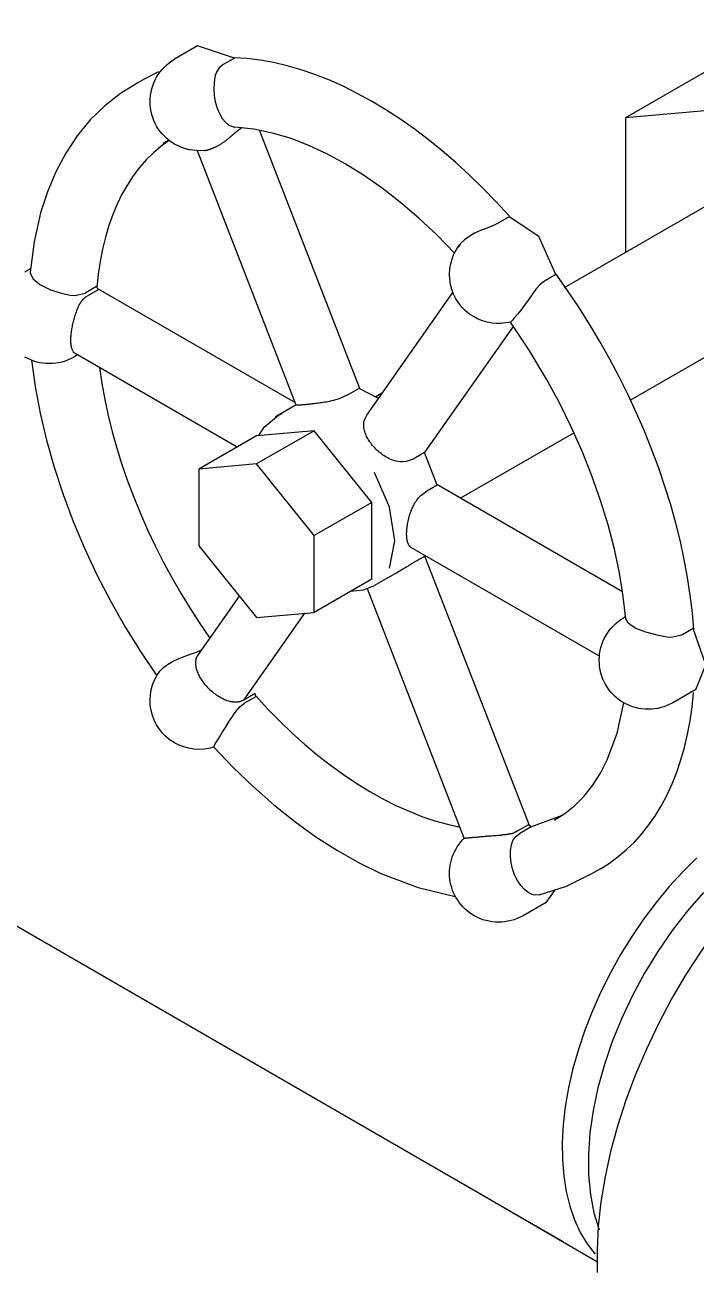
# Model space of a CAD drawing. Header units: centimetres. Extents: x 394264 to 551709, y 50011 to 59011.
# Drawn here: x 525037.71 to 525063.45, y 54304.72 to 54352.41 of the extents above; entities that cross this region are included whole.
import ezdxf

# ---------------------------------------------------------------- set-up
doc = ezdxf.new("R2010")
doc.units = ezdxf.units.CM
doc.layers.add('-M-YNGN-ZON3', color=6, linetype='SP', lineweight=30)
doc.layers.add('0-KRCN-YNG-CIHAZ', color=4, linetype='Continuous', lineweight=30)
doc.styles.add('CIZGI', font='tahoma.ttf', dxfattribs={"width": 0.8, "oblique": 20})
doc.linetypes.add('SP', pattern='A,2,-0.1,["SP",CIZGI,S=0.14,R=0.2,X=0,Y=-0.07],-0.255', length=2.355)

# ---------------------------------------------------------------- blocks, each defined once
blk = doc.blocks.new('A$C66BCA59E')
at = {"layer": '0-KRCN-YNG-CIHAZ', "color": 31, "linetype": 'Continuous', "lineweight": -3, "extrusion": (0, 0.816497, 0.57735)}
for p, q in [((395.015, -480.866, 2263.225), (388.828, -484.438, 2263.225)), ((372.424, -481.675, 2263.225), (371.54, -482.185, 2263.225)), ((373.835, -482.139, 2263.225), (372.424, -481.675, 2263.225)), ((373.835, -482.139, 2263.225), (373.402, -482.389, 2263.225)), ((373.251, -482.511, 2263.225), (373.147, -482.674, 2263.225)), ((373.402, -482.389, 2263.225), (373.251, -482.511, 2263.225)), ((370.378, -482.944, 2263.225), (369.927, -483.204, 2263.225)), ((370.923, -482.666, 2263.225), (370.378, -482.944, 2263.225)), ((373.053, -483.092, 2263.225), (373.043, -483.331, 2263.225)), ((373.086, -482.87, 2263.225), (373.053, -483.092, 2263.225)), ((373.099, -482.813, 2263.225), (373.086, -482.87, 2263.225)), ((373.147, -482.674, 2263.225), (373.099, -482.813, 2263.225)), ((373.043, -483.331, 2263.225), (373.059, -483.577, 2263.225)), ((373.059, -483.577, 2263.225), (373.101, -483.822, 2263.225)), ((373.101, -483.822, 2263.225), (373.168, -484.055, 2263.225)), ((373.168, -484.055, 2263.225), (373.257, -484.267, 2263.225)), ((393.247, -484.044, 2263.225), (388.828, -484.438, 2263.225)), ((373.257, -484.267, 2263.225), (373.366, -484.452, 2263.225)), ((373.366, -484.452, 2263.225), (373.49, -484.6, 2263.225)), ((388.828, -484.438, 2263.225), (388.828, -489.601, 2263.225)), ((373.49, -484.6, 2263.225), (373.623, -484.707, 2263.225)), ((373.623, -484.707, 2263.225), (373.76, -484.769, 2263.225)), ((373.76, -484.769, 2263.225), (373.797, -484.778, 2263.225)), ((373.797, -484.778, 2263.225), (373.85, -484.784, 2263.225)), ((378.646, -494.821, 2263.225), (374.798, -484.903, 2263.225)), ((371.319, -485.291, 2263.225), (371.089, -485.422, 2263.225)), ((376.207, -495.453, 2263.225), (372.42, -485.692, 2263.225)), ((391.997, -487.771, 2263.225), (386.484, -490.954, 2263.225)), ((384.376, -488.225, 2263.225), (383.943, -488.475, 2263.225)), ((383.276, -488.753, 2263.225), (383.041, -488.859, 2263.225)), ((383.343, -488.727, 2263.225), (383.276, -488.753, 2263.225)), ((383.521, -488.663, 2263.225), (383.343, -488.727, 2263.225)), ((383.748, -488.572, 2263.225), (383.521, -488.663, 2263.225)), ((383.943, -488.475, 2263.225), (383.748, -488.572, 2263.225)), ((382.509, -489.253, 2263.225), (382.409, -489.39, 2263.225)), ((382.652, -489.115, 2263.225), (382.509, -489.253, 2263.225)), ((382.831, -488.982, 2263.225), (382.652, -489.115, 2263.225)), ((383.041, -488.859, 2263.225), (382.831, -488.982, 2263.225)), ((366.011, -490.23, 2263.225), (365.798, -490.353, 2263.225)), ((365.998, -490.356, 2263.225), (365.997, -490.381, 2263.225)), ((365.997, -490.381, 2263.225), (366.1, -490.594, 2263.225)), ((366.1, -490.594, 2263.225), (366.374, -490.822, 2263.225)), ((385.726, -490.694, 2263.225), (385.557, -490.822, 2263.225)), ((386.159, -490.444, 2263.225), (385.726, -490.694, 2263.225)), ((366.374, -490.822, 2263.225), (366.776, -491.026, 2263.225)), ((366.776, -491.026, 2263.225), (367.247, -491.176, 2263.225)), ((367.247, -491.176, 2263.225), (367.55, -491.235, 2263.225)), ((367.55, -491.235, 2263.225), (367.715, -491.25, 2263.225)), ((367.715, -491.25, 2263.225), (368.116, -491.156, 2263.225)), ((368.549, -490.906, 2263.225), (368.116, -491.156, 2263.225)), ((368.615, -491.024, 2263.225), (368.182, -491.274, 2263.225)), ((368.615, -491.024, 2263.225), (368.549, -490.906, 2263.225)), ((376.174, -495.368, 2263.225), (368.599, -490.994, 2263.225)), ((378.909, -495.841, 2263.225), (382.216, -491.136, 2263.225)), ((385.251, -491.21, 2263.225), (385.103, -491.423, 2263.225)), ((385.291, -491.151, 2263.225), (385.251, -491.21, 2263.225)), ((385.399, -491, 2263.225), (385.291, -491.151, 2263.225)), ((385.557, -490.822, 2263.225), (385.399, -491, 2263.225)), ((384.955, -491.623, 2263.225), (384.815, -491.806, 2263.225)), ((385.103, -491.423, 2263.225), (384.955, -491.623, 2263.225)), ((384.5, -492.19, 2263.225), (384.445, -492.248, 2263.225)), ((384.582, -492.094, 2263.225), (384.5, -492.19, 2263.225)), ((384.689, -491.965, 2263.225), (384.582, -492.094, 2263.225)), ((384.815, -491.806, 2263.225), (384.689, -491.965, 2263.225)), ((394.497, -492.101, 2263.225), (389.003, -495.273, 2263.225)), ((381.125, -497.284, 2263.225), (384.533, -492.435, 2263.225)), ((384.445, -492.248, 2263.225), (384.419, -492.267, 2263.225)), ((367.819, -493.528, 2263.225), (367.678, -493.61, 2263.225)), ((373.937, -497.061, 2263.225), (367.724, -493.474, 2263.225)), ((378.621, -494.811, 2263.225), (378.188, -495.061, 2263.225)), ((379.359, -495.2, 2263.225), (378.621, -494.811, 2263.225)), ((379.516, -494.977, 2263.225), (379.253, -495.129, 2263.225)), ((376.204, -495.446, 2263.225), (375.459, -495.876, 2263.225)), ((375.459, -495.876, 2263.225), (375.391, -495.918, 2263.225)), ((375.459, -495.876, 2263.225), (375.391, -495.918, 2263.225)), ((375.652, -495.786, 2263.225), (375.459, -495.876, 2263.225)), ((375.652, -495.786, 2263.225), (375.459, -495.876, 2263.225)), ((376.892, -496.433, 2263.225), (374.682, -496.63, 2263.225)), ((376.892, -496.433, 2263.225), (374.686, -497.706, 2263.225)), ((379.102, -499.182, 2263.225), (376.892, -496.433, 2263.225)), ((374.682, -496.63, 2263.225), (372.476, -497.904, 2263.225)), ((386.858, -496.512, 2263.225), (382.507, -499.024, 2263.225)), ((381.121, -497.275, 2263.225), (380.688, -497.525, 2263.225)), ((381.605, -498.524, 2263.225), (381.121, -497.275, 2263.225)), ((374.686, -497.706, 2263.225), (372.476, -497.904, 2263.225)), ((372.476, -497.904, 2263.225), (372.476, -500.85, 2263.225)), ((376.896, -500.455, 2263.225), (374.686, -497.706, 2263.225)), ((379.784, -499.366, 2263.225), (379.209, -498.041, 2263.225)), ((379.784, -499.366, 2263.225), (379.209, -498.041, 2263.225)), ((381.605, -498.524, 2263.225), (381.172, -498.774, 2263.225)), ((388.723, -502.613, 2263.225), (381.599, -498.5, 2263.225)), ((379.102, -499.182, 2263.225), (376.896, -500.455, 2263.225)), ((379.102, -502.128, 2263.225), (379.102, -499.182, 2263.225)), ((379.986, -500.655, 2263.225), (379.784, -499.366, 2263.225)), ((379.986, -500.655, 2263.225), (379.784, -499.366, 2263.225)), ((376.896, -503.402, 2263.225), (376.896, -500.455, 2263.225)), ((379.784, -501.71, 2263.225), (379.986, -500.655, 2263.225)), ((379.784, -501.71, 2263.225), (379.986, -500.655, 2263.225)), ((372.476, -500.85, 2263.225), (374.686, -503.599, 2263.225)), ((387.833, -505.083, 2263.225), (380.624, -500.922, 2263.225)), ((381.121, -501.254, 2263.225), (381.154, -501.228, 2263.225)), ((385.148, -511.578, 2263.225), (381.137, -501.241, 2263.225)), ((381.121, -501.254, 2263.225), (380.688, -501.505, 2263.225)), ((379.102, -502.128, 2263.225), (376.896, -503.402, 2263.225)), ((379.99, -501.92, 2263.225), (379.209, -502.371, 2263.225)), ((382.651, -512.063, 2263.225), (378.939, -502.495, 2263.225)), ((379.129, -502.414, 2263.225), (379.209, -502.371, 2263.225)), ((379.129, -502.414, 2263.225), (379.209, -502.371, 2263.225)), ((372.427, -505.062, 2263.225), (374.029, -502.782, 2263.225)), ((374.192, -506.766, 2263.225), (376.534, -503.434, 2263.225)), ((374.686, -503.599, 2263.225), (376.896, -503.402, 2263.225)), ((388.839, -503.577, 2263.225), (388.764, -503.613, 2263.225)), ((388.838, -503.571, 2263.225), (388.765, -503.613, 2263.225)), ((388.935, -503.819, 2263.225), (388.847, -503.646, 2263.225)), ((389.203, -504.003, 2263.225), (388.935, -503.819, 2263.225)), ((389.611, -504.168, 2263.225), (389.203, -504.003, 2263.225)), ((391.43, -504.028, 2263.225), (390.996, -504.278, 2263.225)), ((390.097, -504.295, 2263.225), (389.611, -504.168, 2263.225)), ((390.413, -504.352, 2263.225), (390.097, -504.295, 2263.225)), ((390.586, -504.368, 2263.225), (390.413, -504.351, 2263.225)), ((390.996, -504.278, 2263.225), (390.586, -504.368, 2263.225)), ((371.907, -505.09, 2263.225), (371.974, -505.068, 2263.225)), ((371.974, -505.068, 2263.225), (372.15, -505.012, 2263.225)), ((372.15, -505.012, 2263.225), (372.375, -504.928, 2263.225)), ((372.375, -504.928, 2263.225), (372.568, -504.834, 2263.225)), ((372.601, -504.815, 2263.225), (372.568, -504.834, 2263.225)), ((370.994, -505.629, 2263.225), (371.11, -505.514, 2263.225)), ((371.11, -505.514, 2263.225), (371.266, -505.397, 2263.225)), ((371.266, -505.397, 2263.225), (371.455, -505.284, 2263.225)), ((371.455, -505.284, 2263.225), (371.671, -505.18, 2263.225)), ((371.671, -505.18, 2263.225), (371.907, -505.09, 2263.225)), ((370.969, -505.66, 2263.225), (370.994, -505.629, 2263.225)), ((391.529, -506.359, 2263.225), (390.645, -506.87, 2263.225)), ((374.052, -507.014, 2263.225), (374.219, -506.887, 2263.225)), ((374.625, -506.516, 2263.225), (374.192, -506.766, 2263.225)), ((374.652, -506.637, 2263.225), (374.219, -506.887, 2263.225)), ((374.652, -506.637, 2263.225), (374.625, -506.516, 2263.225)), ((373.623, -507.608, 2263.225), (373.76, -507.395, 2263.225)), ((373.76, -507.395, 2263.225), (373.797, -507.336, 2263.225)), ((373.797, -507.336, 2263.225), (373.899, -507.188, 2263.225)), ((373.899, -507.188, 2263.225), (374.052, -507.014, 2263.225)), ((373.366, -508.01, 2263.225), (373.49, -507.815, 2263.225)), ((373.49, -507.815, 2263.225), (373.623, -507.608, 2263.225)), ((373.101, -508.45, 2263.225), (373.168, -508.333, 2263.225)), ((373.168, -508.333, 2263.225), (373.257, -508.184, 2263.225)), ((373.257, -508.184, 2263.225), (373.366, -508.01, 2263.225)), ((373.043, -508.569, 2263.225), (373.059, -508.53, 2263.225)), ((373.045, -508.573, 2263.225), (373.043, -508.569, 2263.225)), ((373.059, -508.53, 2263.225), (373.101, -508.45, 2263.225)), ((354.498, -509.096, 2294.43), (386.459, -527.549, 2315.676)), ((385.203, -511.627, 2263.225), (386.382, -511.2, 2263.225)), ((385.116, -511.552, 2263.225), (384.683, -511.802, 2263.225)), ((385.209, -511.631, 2263.225), (384.776, -511.882, 2263.225)), ((385.209, -511.631, 2263.225), (385.116, -511.552, 2263.225)), ((384.468, -512.282, 2263.225), (384.518, -512.153, 2263.225)), ((384.518, -512.153, 2263.225), (384.624, -512, 2263.225)), ((384.624, -512, 2263.225), (384.776, -511.882, 2263.225)), ((384.419, -512.769, 2263.225), (384.423, -512.542, 2263.225)), ((384.423, -512.542, 2263.225), (384.455, -512.335, 2263.225)), ((384.455, -512.335, 2263.225), (384.468, -512.282, 2263.225)), ((384.445, -513.006, 2263.225), (384.419, -512.769, 2263.225)), ((384.5, -513.244, 2263.225), (384.445, -513.006, 2263.225)), ((384.582, -513.474, 2263.225), (384.5, -513.244, 2263.225)), ((384.689, -513.687, 2263.225), (384.582, -513.474, 2263.225)), ((387.868, -513.238, 2263.225), (387.417, -513.498, 2263.225)), ((384.815, -513.875, 2263.225), (384.689, -513.687, 2263.225)), ((384.955, -514.031, 2263.225), (384.815, -513.875, 2263.225)), ((385.103, -514.148, 2263.225), (384.955, -514.031, 2263.225)), ((385.787, -514.528, 2263.225), (386.12, -514.078, 2263.225)), ((385.787, -514.528, 2263.225), (384.903, -515.038, 2263.225)), ((385.251, -514.223, 2263.225), (385.103, -514.148, 2263.225)), ((385.291, -514.236, 2263.225), (385.251, -514.223, 2263.225)), ((385.399, -514.252, 2263.225), (385.291, -514.236, 2263.225)), ((385.518, -514.239, 2263.225), (385.399, -514.252, 2263.225)), ((382.636, -525.342, 2317.405), (387.758, -528.317, 2334.473))]:
    blk.add_line(p, q, dxfattribs=at)
at = {"layer": '0-KRCN-YNG-CIHAZ', "color": 31, "linetype": 'Continuous', "lineweight": -3}
for p, q in [((391.569, -512.814, 2317.405), (391.03, -513.35, 2317.405)), ((391.03, -513.35, 2317.405), (390.508, -513.925, 2317.405)), ((390.508, -513.925, 2317.405), (390.005, -514.533, 2317.405)), ((390.005, -514.533, 2317.405), (389.525, -515.173, 2317.405)), ((391.826, -514.143, 2317.405), (391.208, -514.854, 2317.405)), ((391.208, -514.854, 2317.405), (390.622, -515.612, 2317.405)), ((389.525, -515.173, 2317.405), (389.071, -515.839, 2317.405)), ((389.071, -515.839, 2317.405), (388.645, -516.528, 2317.405)), ((390.622, -515.612, 2317.405), (390.072, -516.41, 2317.405)), ((390.072, -516.41, 2317.405), (389.563, -517.241, 2317.405)), ((388.645, -516.528, 2317.405), (388.251, -517.235, 2317.405)), ((388.251, -517.235, 2317.405), (387.889, -517.958, 2317.405)), ((389.563, -517.241, 2317.405), (389.1, -518.098, 2317.405)), ((387.889, -517.958, 2317.405), (387.563, -518.69, 2317.405)), ((389.1, -518.098, 2317.405), (388.686, -518.974, 2317.405)), ((387.563, -518.69, 2317.405), (387.274, -519.429, 2317.405)), ((388.686, -518.974, 2317.405), (388.325, -519.861, 2317.405)), ((387.274, -519.429, 2317.405), (387.024, -520.169, 2317.405)), ((387.024, -520.169, 2317.405), (386.815, -520.906, 2317.405)), ((388.325, -519.861, 2317.405), (388.021, -520.751, 2317.405)), ((388.021, -520.751, 2317.405), (387.776, -521.637, 2317.405)), ((386.815, -520.906, 2317.405), (386.647, -521.636, 2317.405)), ((386.647, -521.636, 2317.405), (386.522, -522.354, 2317.405)), ((387.776, -521.637, 2317.405), (387.591, -522.511, 2317.405)), ((386.522, -522.354, 2317.405), (386.441, -523.056, 2317.405)), ((387.591, -522.511, 2317.405), (387.47, -523.365, 2317.405)), ((386.441, -523.056, 2317.405), (386.404, -523.738, 2317.405)), ((387.47, -523.365, 2317.405), (387.412, -524.192, 2317.405)), ((386.404, -523.738, 2317.405), (386.411, -524.396, 2317.405)), ((386.411, -524.396, 2317.405), (386.462, -525.025, 2317.405)), ((387.412, -524.192, 2317.405), (387.418, -524.985, 2317.405)), ((386.462, -525.025, 2317.405), (386.557, -525.623, 2317.405)), ((387.418, -524.985, 2317.405), (387.488, -525.736, 2317.405)), ((386.557, -525.623, 2317.405), (386.696, -526.185, 2317.405)), ((387.488, -525.736, 2317.405), (387.623, -526.44, 2317.405)), ((386.696, -526.185, 2317.405), (386.877, -526.709, 2317.405)), ((387.623, -526.44, 2317.405), (387.819, -527.09, 2317.405)), ((386.877, -526.709, 2317.405), (387.099, -527.191, 2317.405)), ((387.099, -527.191, 2317.405), (387.362, -527.627, 2317.405)), ((387.362, -527.627, 2317.405), (387.663, -528.017, 2317.405))]:
    blk.add_line(p, q, dxfattribs=at)
for points, elevation in [([(384.374, -488.193), (383.875, -487.651), (383.367, -487.128), (382.851, -486.627), (382.327, -486.148), (381.798, -485.693), (381.263, -485.261), (380.724, -484.855), (380.182, -484.474), (379.637, -484.12), (379.092, -483.793), (378.547, -483.493), (378.003, -483.222), (377.461, -482.98), (376.922, -482.768), (376.388, -482.585), (375.859, -482.432), (375.336, -482.31), (374.821, -482.218), (374.314, -482.158), (373.816, -482.128)], 2263.225), ([(370.13, -483.092), (369.471, -483.493), (368.861, -483.968), (368.305, -484.513), (367.805, -485.121), (367.365, -485.787), (366.985, -486.505), (366.664, -487.271), (366.403, -488.08), (366.152, -489.188), (365.998, -490.354)], 2263.225), ([(382.274, -489.619), (381.596, -488.924), (380.905, -488.275), (380.204, -487.674), (379.496, -487.126), (378.787, -486.631), (378.079, -486.193), (377.378, -485.812), (376.687, -485.491), (376.01, -485.229), (375.352, -485.028), (374.581, -484.863), (373.85, -484.784)], 2263.225), ([(371.327, -485.297), (371.02, -485.522), (370.728, -485.772), (370.453, -486.044), (370.194, -486.34), (369.952, -486.659), (369.728, -487), (369.522, -487.362), (369.334, -487.744), (369.166, -488.146), (369.016, -488.568), (368.886, -489.008), (368.775, -489.465), (368.684, -489.939), (368.614, -490.428), (368.563, -490.932)], 2263.225), ([(372.692, -485.681), (372.709, -485.679), (372.726, -485.676), (372.744, -485.673), (372.762, -485.67), (372.78, -485.666), (372.798, -485.662), (372.817, -485.657), (372.836, -485.652), (372.856, -485.647), (372.875, -485.641), (372.895, -485.635), (372.915, -485.628), (372.935, -485.621), (372.956, -485.613), (372.977, -485.605), (372.998, -485.597), (373.019, -485.588), (373.04, -485.579), (373.061, -485.57), (373.083, -485.56), (373.105, -485.549), (373.127, -485.539), (373.149, -485.528), (373.171, -485.516), (373.193, -485.504), (373.215, -485.492), (373.237, -485.48), (373.26, -485.467), (373.282, -485.453), (373.305, -485.44), (373.327, -485.426), (373.35, -485.412), (373.373, -485.397), (373.395, -485.382), (373.418, -485.367), (373.44, -485.351), (373.463, -485.335), (373.485, -485.319), (373.508, -485.302), (373.53, -485.286), (373.552, -485.268), (373.574, -485.251), (373.596, -485.233), (373.618, -485.215), (373.64, -485.197), (373.662, -485.178), (373.683, -485.16)], 2263.225), ([(386.159, -490.444), (385.512, -488.987), (384.376, -488.225)], 2263.225), ([(391.451, -504.078), (391.396, -503.417), (391.317, -502.746), (391.213, -502.066), (391.086, -501.378), (390.936, -500.684), (390.762, -499.984), (390.566, -499.281), (390.347, -498.575), (390.106, -497.869), (389.844, -497.163), (389.561, -496.458), (389.257, -495.757), (388.934, -495.061), (388.591, -494.37), (388.23, -493.687), (387.851, -493.012), (387.454, -492.347), (387.042, -491.694), (386.614, -491.053), (386.171, -490.426)], 2263.225), ([(388.847, -503.665), (388.748, -502.79), (388.602, -501.891), (388.408, -500.975), (388.166, -500.045), (387.879, -499.107), (387.547, -498.165), (387.172, -497.224), (386.754, -496.288), (386.298, -495.362), (385.803, -494.452), (385.136, -493.34), (384.419, -492.267)], 2263.225), ([(366.054, -493.732), (366.192, -494.742), (366.384, -495.765), (366.626, -496.798), (366.919, -497.837), (367.261, -498.877), (367.649, -499.914), (368.084, -500.945), (368.562, -501.965), (369.079, -502.965), (369.635, -503.947), (370.228, -504.905), (370.855, -505.837)], 2263.225), ([(368.661, -494.015), (368.75, -494.619), (368.861, -495.231), (368.994, -495.849), (369.148, -496.471), (369.323, -497.098), (369.519, -497.726), (369.736, -498.355), (369.972, -498.983), (370.227, -499.61), (370.501, -500.233), (370.794, -500.852), (371.104, -501.465), (371.431, -502.07), (371.774, -502.668), (372.133, -503.255), (372.506, -503.832), (372.894, -504.397)], 2263.225), ([(379.99, -501.92), (379.999, -501.916), (380.007, -501.911), (380.016, -501.906), (380.024, -501.901), (380.033, -501.896), (380.042, -501.89), (380.051, -501.885), (380.06, -501.88), (380.069, -501.875), (380.078, -501.869), (380.087, -501.864), (380.096, -501.858), (380.106, -501.852), (380.116, -501.847), (380.125, -501.841), (380.135, -501.835), (380.145, -501.829), (380.155, -501.823), (380.166, -501.817), (380.176, -501.811), (380.187, -501.804), (380.197, -501.798), (380.208, -501.791), (380.22, -501.784), (380.231, -501.778), (380.242, -501.771), (380.254, -501.764), (380.266, -501.756), (380.279, -501.749), (380.291, -501.741), (380.304, -501.733), (380.317, -501.725), (380.331, -501.717), (380.345, -501.708), (380.36, -501.7), (380.375, -501.69), (380.391, -501.681), (380.407, -501.671), (380.424, -501.661), (380.442, -501.65), (380.462, -501.638), (380.483, -501.625), (380.505, -501.612), (380.531, -501.597), (380.561, -501.579), (380.599, -501.556), (380.688, -501.505)], 2263.225), ([(391.529, -506.359), (391.916, -505.421), (391.43, -504.028)], 2263.225), ([(372.366, -505.185), (372.358, -505.217), (372.351, -505.25), (372.347, -505.284), (372.344, -505.32), (372.344, -505.356), (372.345, -505.394), (372.348, -505.433), (372.353, -505.473), (372.361, -505.513), (372.37, -505.554), (372.381, -505.596), (372.394, -505.638), (372.409, -505.681), (372.426, -505.724), (372.445, -505.768), (372.466, -505.812), (372.488, -505.855), (372.512, -505.899), (372.538, -505.943), (372.566, -505.986), (372.595, -506.03), (372.626, -506.072), (372.658, -506.115), (372.692, -506.157), (372.727, -506.198), (372.763, -506.239), (372.801, -506.279), (372.84, -506.318), (372.88, -506.356), (372.921, -506.393), (372.963, -506.43), (373.005, -506.465), (373.049, -506.499), (373.093, -506.531), (373.137, -506.563), (373.182, -506.593), (373.228, -506.622), (373.274, -506.649), (373.32, -506.675), (373.366, -506.699), (373.412, -506.722), (373.458, -506.743), (373.504, -506.762), (373.549, -506.78), (373.595, -506.796), (373.683, -506.823)], 2263.225), ([(387.868, -513.238), (388.218, -513.018), (388.554, -512.774), (388.873, -512.505), (389.177, -512.212), (389.463, -511.895), (389.732, -511.555), (389.983, -511.193), (390.216, -510.808), (390.431, -510.403), (390.626, -509.976), (390.802, -509.53), (390.959, -509.064), (391.096, -508.581), (391.213, -508.079), (391.309, -507.561), (391.385, -507.027), (391.441, -506.478)], 2263.225), ([(374.644, -506.598), (375.105, -507.097), (375.575, -507.575), (376.052, -508.033), (376.537, -508.467), (377.027, -508.879), (377.523, -509.266), (378.021, -509.628), (378.523, -509.964), (379.025, -510.273), (379.528, -510.555), (380.03, -510.809), (380.53, -511.034), (381.027, -511.23), (381.519, -511.397), (382.006, -511.533), (382.487, -511.64)], 2263.225), ([(386.1, -511.371), (386.508, -511.113), (386.889, -510.806), (387.244, -510.448), (387.571, -510.038), (387.868, -509.573), (388.134, -509.054), (388.509, -508.036), (388.765, -506.871)], 2263.225), ([(373.045, -508.574), (373.792, -509.359), (374.56, -510.098), (375.346, -510.789), (376.148, -511.428), (376.962, -512.012), (377.786, -512.54), (378.618, -513.008), (379.453, -513.414), (380.884, -513.956), (382.306, -514.298)], 2263.225), ([(398.12, -510.171), (397.356, -510.644), (396.597, -511.18), (395.845, -511.775), (395.106, -512.427), (394.384, -513.131), (393.682, -513.884), (393.003, -514.682), (392.353, -515.52), (391.733, -516.395), (391.149, -517.3), (390.602, -518.232), (390.096, -519.186), (389.633, -520.155), (389.216, -521.135), (388.848, -522.121), (388.529, -523.107), (388.263, -524.088), (388.05, -525.058), (387.892, -526.013), (387.789, -526.946), (387.742, -527.854), (387.752, -528.731)], 2338.751), ([(385.519, -514.239), (386.565, -513.912), (387.539, -513.426)], 2263.225)]:
    blk.add_lwpolyline(points, dxfattribs=dict(at, elevation=elevation))
at = {"layer": '0-KRCN-YNG-CIHAZ', "color": 31, "linetype": 'Continuous', "lineweight": -3, "extrusion": (2.49988e-11, -2.84976e-11, -1), "elevation": -2263.225}
blk.add_lwpolyline([(-373.683, -485.16), (-373.693, -485.151), (-373.702, -485.143), (-373.712, -485.134), (-373.722, -485.126), (-373.731, -485.117), (-373.741, -485.109), (-373.75, -485.101), (-373.76, -485.092), (-373.769, -485.084), (-373.779, -485.076), (-373.788, -485.067), (-373.798, -485.059), (-373.807, -485.051), (-373.817, -485.043), (-373.826, -485.035), (-373.835, -485.027), (-373.845, -485.019), (-373.854, -485.011), (-373.864, -485.003), (-373.873, -484.995), (-373.882, -484.987), (-373.892, -484.98), (-373.901, -484.972), (-373.91, -484.964), (-373.92, -484.957), (-373.929, -484.949), (-373.938, -484.942), (-373.947, -484.934), (-373.957, -484.927), (-373.966, -484.92), (-373.975, -484.913), (-373.984, -484.906), (-373.993, -484.899), (-374.002, -484.892), (-374.012, -484.885), (-374.021, -484.878), (-374.03, -484.871), (-374.039, -484.865), (-374.048, -484.858), (-374.057, -484.852), (-374.066, -484.845), (-374.075, -484.839), (-374.084, -484.833), (-374.093, -484.827), (-374.101, -484.821), (-374.11, -484.815), (-374.119, -484.809)], dxfattribs=at)
at = {"layer": '0-KRCN-YNG-CIHAZ', "color": 31, "linetype": 'Continuous', "lineweight": -3, "extrusion": (-6.3016e-12, 2.5943e-12, -1), "elevation": -2263.225}
blk.add_lwpolyline([(-367.828, -491.733), (-367.834, -491.72), (-367.839, -491.707), (-367.844, -491.695), (-367.849, -491.682), (-367.855, -491.67), (-367.861, -491.657), (-367.866, -491.645), (-367.872, -491.633), (-367.878, -491.621), (-367.884, -491.609), (-367.89, -491.597), (-367.896, -491.585), (-367.903, -491.574), (-367.909, -491.562), (-367.915, -491.551), (-367.922, -491.54), (-367.929, -491.529), (-367.936, -491.518), (-367.943, -491.507), (-367.95, -491.497), (-367.957, -491.486), (-367.964, -491.476), (-367.971, -491.466), (-367.979, -491.456), (-367.986, -491.446), (-367.994, -491.436), (-368.002, -491.427), (-368.01, -491.418), (-368.018, -491.408), (-368.026, -491.399), (-368.034, -491.391), (-368.043, -491.382), (-368.051, -491.374), (-368.06, -491.365), (-368.069, -491.357), (-368.077, -491.349), (-368.086, -491.341), (-368.095, -491.334), (-368.104, -491.326), (-368.114, -491.319), (-368.123, -491.312), (-368.133, -491.305), (-368.142, -491.299), (-368.152, -491.292), (-368.162, -491.286), (-368.182, -491.274)], dxfattribs=at)
at = {"layer": '0-KRCN-YNG-CIHAZ', "color": 31, "linetype": 'Continuous', "lineweight": -3, "extrusion": (-1.485e-13, 4.22e-14, -1), "elevation": -2263.225}
blk.add_lwpolyline([(-367.724, -493.474), (-367.709, -493.464), (-367.695, -493.453), (-367.682, -493.44), (-367.669, -493.425), (-367.657, -493.408), (-367.645, -493.389), (-367.634, -493.369), (-367.624, -493.347), (-367.614, -493.324), (-367.606, -493.298), (-367.598, -493.272), (-367.59, -493.243), (-367.584, -493.214), (-367.578, -493.182), (-367.573, -493.15), (-367.569, -493.116), (-367.566, -493.081), (-367.564, -493.044), (-367.562, -493.007), (-367.562, -492.968), (-367.562, -492.928), (-367.563, -492.887), (-367.565, -492.846), (-367.568, -492.803), (-367.571, -492.76), (-367.576, -492.715), (-367.581, -492.671), (-367.587, -492.625), (-367.594, -492.579), (-367.601, -492.533), (-367.61, -492.486), (-367.619, -492.439), (-367.629, -492.391), (-367.639, -492.343), (-367.65, -492.295), (-367.662, -492.247), (-367.675, -492.199), (-367.688, -492.151), (-367.702, -492.104), (-367.716, -492.056), (-367.731, -492.009), (-367.746, -491.962), (-367.762, -491.915), (-367.778, -491.869), (-367.794, -491.823), (-367.828, -491.733)], dxfattribs=at)
at = {"layer": '0-KRCN-YNG-CIHAZ', "color": 31, "linetype": 'Continuous', "lineweight": -3, "extrusion": (-1.268e-13, 2.714e-13, -1), "elevation": -2263.225}
blk.add_lwpolyline([(-378.188, -495.061), (-377.934, -495.179), (-377.815, -495.221), (-377.717, -495.251), (-377.632, -495.273), (-377.555, -495.292), (-377.484, -495.308), (-377.417, -495.321), (-377.354, -495.333), (-377.294, -495.344), (-377.237, -495.353), (-377.183, -495.362), (-377.13, -495.37), (-377.08, -495.377), (-377.031, -495.383), (-376.985, -495.389), (-376.94, -495.395), (-376.896, -495.4), (-376.854, -495.405), (-376.814, -495.409), (-376.775, -495.414), (-376.737, -495.418), (-376.701, -495.422), (-376.665, -495.425), (-376.632, -495.428), (-376.599, -495.432), (-376.568, -495.435), (-376.537, -495.438), (-376.508, -495.44), (-376.481, -495.443), (-376.454, -495.445), (-376.429, -495.447), (-376.405, -495.449), (-376.382, -495.451), (-376.36, -495.453), (-376.34, -495.455), (-376.321, -495.456), (-376.303, -495.457), (-376.287, -495.458), (-376.272, -495.459), (-376.258, -495.459), (-376.246, -495.46), (-376.235, -495.46), (-376.226, -495.459), (-376.219, -495.458), (-376.213, -495.457), (-376.209, -495.455), (-376.207, -495.453)], dxfattribs=at)
at = {"layer": '0-KRCN-YNG-CIHAZ', "color": 31, "linetype": 'Continuous', "lineweight": -3, "extrusion": (2.37e-14, -2.3e-14, -1), "elevation": -2263.225}
blk.add_lwpolyline([(-374.766, -496.623), (-374.972, -496.299), (-375.53, -495.838)], dxfattribs=at)
at = {"layer": '0-KRCN-YNG-CIHAZ', "color": 31, "linetype": 'Continuous', "lineweight": -3, "extrusion": (4.45e-14, -1.523e-13, -1), "elevation": -2263.225}
blk.add_lwpolyline([(-380.688, -497.525), (-380.417, -497.621), (-380.293, -497.632), (-380.194, -497.628), (-380.108, -497.617), (-380.031, -497.601), (-379.96, -497.581), (-379.894, -497.559), (-379.832, -497.534), (-379.773, -497.508), (-379.717, -497.479), (-379.664, -497.45), (-379.612, -497.419), (-379.563, -497.387), (-379.515, -497.355), (-379.469, -497.321), (-379.425, -497.286), (-379.383, -497.251), (-379.341, -497.215), (-379.302, -497.178), (-379.263, -497.141), (-379.226, -497.103), (-379.19, -497.065), (-379.156, -497.026), (-379.123, -496.986), (-379.091, -496.946), (-379.06, -496.905), (-379.031, -496.864), (-379.003, -496.822), (-378.977, -496.78), (-378.952, -496.737), (-378.928, -496.694), (-378.906, -496.65), (-378.885, -496.605), (-378.866, -496.56), (-378.849, -496.514), (-378.834, -496.468), (-378.821, -496.42), (-378.81, -496.372), (-378.802, -496.322), (-378.797, -496.272), (-378.794, -496.219), (-378.796, -496.165), (-378.802, -496.109), (-378.813, -496.05), (-378.832, -495.987), (-378.909, -495.841)], dxfattribs=at)
at = {"layer": '0-KRCN-YNG-CIHAZ', "color": 31, "linetype": 'Continuous', "lineweight": -3, "extrusion": (9.3706e-12, -1.159e-13, -1), "elevation": -2263.225}
blk.add_lwpolyline([(-380.44, -500.392), (-380.44, -500.37), (-380.44, -500.348), (-380.441, -500.325), (-380.442, -500.301), (-380.443, -500.278), (-380.445, -500.254), (-380.447, -500.23), (-380.449, -500.205), (-380.451, -500.18), (-380.454, -500.155), (-380.457, -500.13), (-380.46, -500.104), (-380.464, -500.078), (-380.468, -500.051), (-380.472, -500.024), (-380.477, -499.997), (-380.482, -499.97), (-380.487, -499.942), (-380.493, -499.914), (-380.499, -499.885), (-380.506, -499.856), (-380.513, -499.827), (-380.52, -499.797), (-380.528, -499.767), (-380.536, -499.736), (-380.545, -499.705), (-380.555, -499.674), (-380.565, -499.642), (-380.575, -499.61), (-380.587, -499.577), (-380.599, -499.544), (-380.612, -499.51), (-380.625, -499.475), (-380.64, -499.44), (-380.656, -499.404), (-380.673, -499.367), (-380.691, -499.329), (-380.711, -499.29), (-380.732, -499.251), (-380.756, -499.209), (-380.782, -499.167), (-380.812, -499.122), (-380.846, -499.075), (-380.885, -499.024), (-380.934, -498.968), (-381, -498.901), (-381.172, -498.774)], dxfattribs=at)
at = {"layer": '0-KRCN-YNG-CIHAZ', "color": 31, "linetype": 'Continuous', "lineweight": -3, "extrusion": (0, 0, -1), "elevation": -2263.225}
for points in [[(-380.624, -500.922), (-380.614, -500.916), (-380.605, -500.909), (-380.596, -500.903), (-380.588, -500.896), (-380.58, -500.889), (-380.572, -500.881), (-380.565, -500.874), (-380.558, -500.866), (-380.551, -500.857), (-380.544, -500.849), (-380.538, -500.84), (-380.532, -500.831), (-380.526, -500.822), (-380.521, -500.812), (-380.516, -500.803), (-380.51, -500.793), (-380.506, -500.782), (-380.501, -500.772), (-380.497, -500.762), (-380.492, -500.751), (-380.488, -500.74), (-380.484, -500.729), (-380.481, -500.717), (-380.477, -500.706), (-380.474, -500.694), (-380.471, -500.682), (-380.468, -500.67), (-380.465, -500.658), (-380.462, -500.645), (-380.46, -500.633), (-380.458, -500.62), (-380.455, -500.607), (-380.453, -500.594), (-380.452, -500.58), (-380.45, -500.567), (-380.448, -500.553), (-380.447, -500.54), (-380.445, -500.526), (-380.444, -500.511), (-380.443, -500.497), (-380.442, -500.483), (-380.442, -500.468), (-380.441, -500.453), (-380.44, -500.438), (-380.44, -500.423), (-380.44, -500.392)], [(-382.651, -512.063), (-382.652, -512.063), (-382.655, -512.062), (-382.659, -512.062), (-382.664, -512.061), (-382.672, -512.06), (-382.68, -512.06), (-382.691, -512.059), (-382.703, -512.058), (-382.717, -512.056), (-382.732, -512.055), (-382.749, -512.054), (-382.767, -512.052), (-382.787, -512.05), (-382.808, -512.049), (-382.83, -512.047), (-382.855, -512.044), (-382.88, -512.042), (-382.907, -512.04), (-382.935, -512.037), (-382.964, -512.035), (-382.995, -512.032), (-383.026, -512.029), (-383.059, -512.026), (-383.093, -512.023), (-383.128, -512.02), (-383.165, -512.016), (-383.202, -512.013), (-383.24, -512.01), (-383.279, -512.006), (-383.318, -512.003), (-383.359, -511.999), (-383.4, -511.995), (-383.443, -511.992), (-383.485, -511.988), (-383.529, -511.985), (-383.572, -511.981), (-383.617, -511.977), (-383.662, -511.974), (-383.707, -511.97), (-383.752, -511.967), (-383.798, -511.963), (-383.844, -511.96), (-383.891, -511.957), (-383.937, -511.954), (-383.983, -511.951), (-384.03, -511.948), (-384.076, -511.946)]]:
    blk.add_lwpolyline(points, dxfattribs=at)
at = {"layer": '0-KRCN-YNG-CIHAZ', "color": 31, "linetype": 'Continuous', "lineweight": -3, "extrusion": (1.27e-14, -4.38e-14, -1), "elevation": -2263.225}
blk.add_lwpolyline([(-379.13, -502.414), (-378.769, -502.548), (-378.283, -502.601)], dxfattribs=at)
at = {"layer": '0-KRCN-YNG-CIHAZ', "color": 31, "linetype": 'Continuous', "lineweight": -3, "extrusion": (2.73742e-11, -1.00223e-11, -1), "elevation": -2263.225}
blk.add_lwpolyline([(-372.366, -505.185), (-372.367, -505.183), (-372.368, -505.18), (-372.369, -505.178), (-372.369, -505.176), (-372.37, -505.173), (-372.371, -505.171), (-372.372, -505.168), (-372.373, -505.166), (-372.374, -505.164), (-372.375, -505.161), (-372.375, -505.159), (-372.376, -505.156), (-372.377, -505.154), (-372.378, -505.151), (-372.379, -505.149), (-372.38, -505.146), (-372.381, -505.144), (-372.382, -505.141), (-372.384, -505.139), (-372.385, -505.136), (-372.386, -505.134), (-372.387, -505.131), (-372.388, -505.129), (-372.389, -505.126), (-372.391, -505.123), (-372.392, -505.121), (-372.393, -505.118), (-372.395, -505.116), (-372.396, -505.113), (-372.397, -505.11), (-372.399, -505.108), (-372.4, -505.105), (-372.402, -505.102), (-372.403, -505.099), (-372.405, -505.097), (-372.407, -505.094), (-372.408, -505.091), (-372.41, -505.088), (-372.412, -505.086), (-372.413, -505.083), (-372.415, -505.08), (-372.417, -505.077), (-372.419, -505.074), (-372.421, -505.071), (-372.423, -505.068), (-372.427, -505.062)], dxfattribs=at)
at = {"layer": '0-KRCN-YNG-CIHAZ', "color": 31, "linetype": 'Continuous', "lineweight": -3, "extrusion": (2.289e-13, -4.532e-13, -1), "elevation": -2263.225}
blk.add_lwpolyline([(-374.192, -506.766), (-374.125, -506.8), (-374.096, -506.811), (-374.074, -506.819), (-374.055, -506.825), (-374.038, -506.83), (-374.023, -506.834), (-374.009, -506.837), (-373.996, -506.84), (-373.983, -506.842), (-373.971, -506.844), (-373.96, -506.846), (-373.949, -506.847), (-373.939, -506.848), (-373.929, -506.849), (-373.919, -506.85), (-373.909, -506.85), (-373.9, -506.85), (-373.891, -506.851), (-373.882, -506.851), (-373.873, -506.851), (-373.865, -506.851), (-373.857, -506.85), (-373.848, -506.85), (-373.84, -506.85), (-373.833, -506.849), (-373.825, -506.849), (-373.817, -506.848), (-373.81, -506.847), (-373.802, -506.846), (-373.795, -506.846), (-373.788, -506.845), (-373.781, -506.844), (-373.774, -506.843), (-373.767, -506.842), (-373.76, -506.84), (-373.753, -506.839), (-373.747, -506.838), (-373.74, -506.837), (-373.733, -506.835), (-373.727, -506.834), (-373.721, -506.833), (-373.714, -506.831), (-373.708, -506.83), (-373.702, -506.828), (-373.696, -506.827), (-373.683, -506.823)], dxfattribs=at)
at = {"layer": '0-KRCN-YNG-CIHAZ', "color": 31, "linetype": 'Continuous', "lineweight": -3, "extrusion": (-8.12e-14, 1.406e-13, -1), "elevation": -2263.225}
blk.add_lwpolyline([(-384.683, -511.802), (-384.613, -511.837), (-384.582, -511.851), (-384.558, -511.86), (-384.537, -511.868), (-384.518, -511.874), (-384.5, -511.88), (-384.484, -511.885), (-384.469, -511.889), (-384.454, -511.893), (-384.44, -511.897), (-384.426, -511.9), (-384.413, -511.903), (-384.401, -511.906), (-384.388, -511.908), (-384.376, -511.911), (-384.365, -511.913), (-384.353, -511.915), (-384.342, -511.917), (-384.331, -511.919), (-384.32, -511.921), (-384.31, -511.923), (-384.3, -511.924), (-384.289, -511.926), (-384.279, -511.927), (-384.269, -511.928), (-384.26, -511.93), (-384.25, -511.931), (-384.24, -511.932), (-384.231, -511.933), (-384.222, -511.934), (-384.212, -511.935), (-384.203, -511.936), (-384.194, -511.937), (-384.185, -511.938), (-384.177, -511.939), (-384.168, -511.939), (-384.159, -511.94), (-384.15, -511.941), (-384.142, -511.942), (-384.134, -511.942), (-384.125, -511.943), (-384.117, -511.943), (-384.109, -511.944), (-384.1, -511.944), (-384.092, -511.945), (-384.076, -511.946)], dxfattribs=at)
at = {"layer": '0-KRCN-YNG-CIHAZ', "color": 31, "linetype": 'Continuous', "lineweight": -3, "extrusion": (0, 0, -1)}
for centre, start, end in [((-372.48, -483.813, -2263.225), 300, 60), ((-372.48, -483.813, -2263.225), 263.504, 300), ((-383.963, -490.443, -2263.225), 300, 36.7605), ((-383.963, -490.443, -2263.225), 255.9032, 300), ((-366.738, -491.982, -2263.225), 240, 300), ((-389.705, -505.241, -2263.225), 300, 60), ((-372.48, -506.78, -2263.225), 300, 36.5581), ((-389.705, -505.241, -2263.225), 240, 300), ((-372.48, -506.78, -2263.225), 252.5114, 300), ((-383.963, -513.41, -2263.225), 300, 45.7615), ((-383.963, -513.41, -2263.225), 240, 300)]:
    blk.add_arc(centre, 1.88, start, end, dxfattribs=at)

msp = doc.modelspace()

# ---------------------------------------------------------------- block references
at = {"layer": '-M-YNGN-ZON3'}
msp.add_blockref('A$C66BCA59E', (524671.913, 54833.28, -2010.945), dxfattribs=at)

doc.saveas('drawing.dxf')
